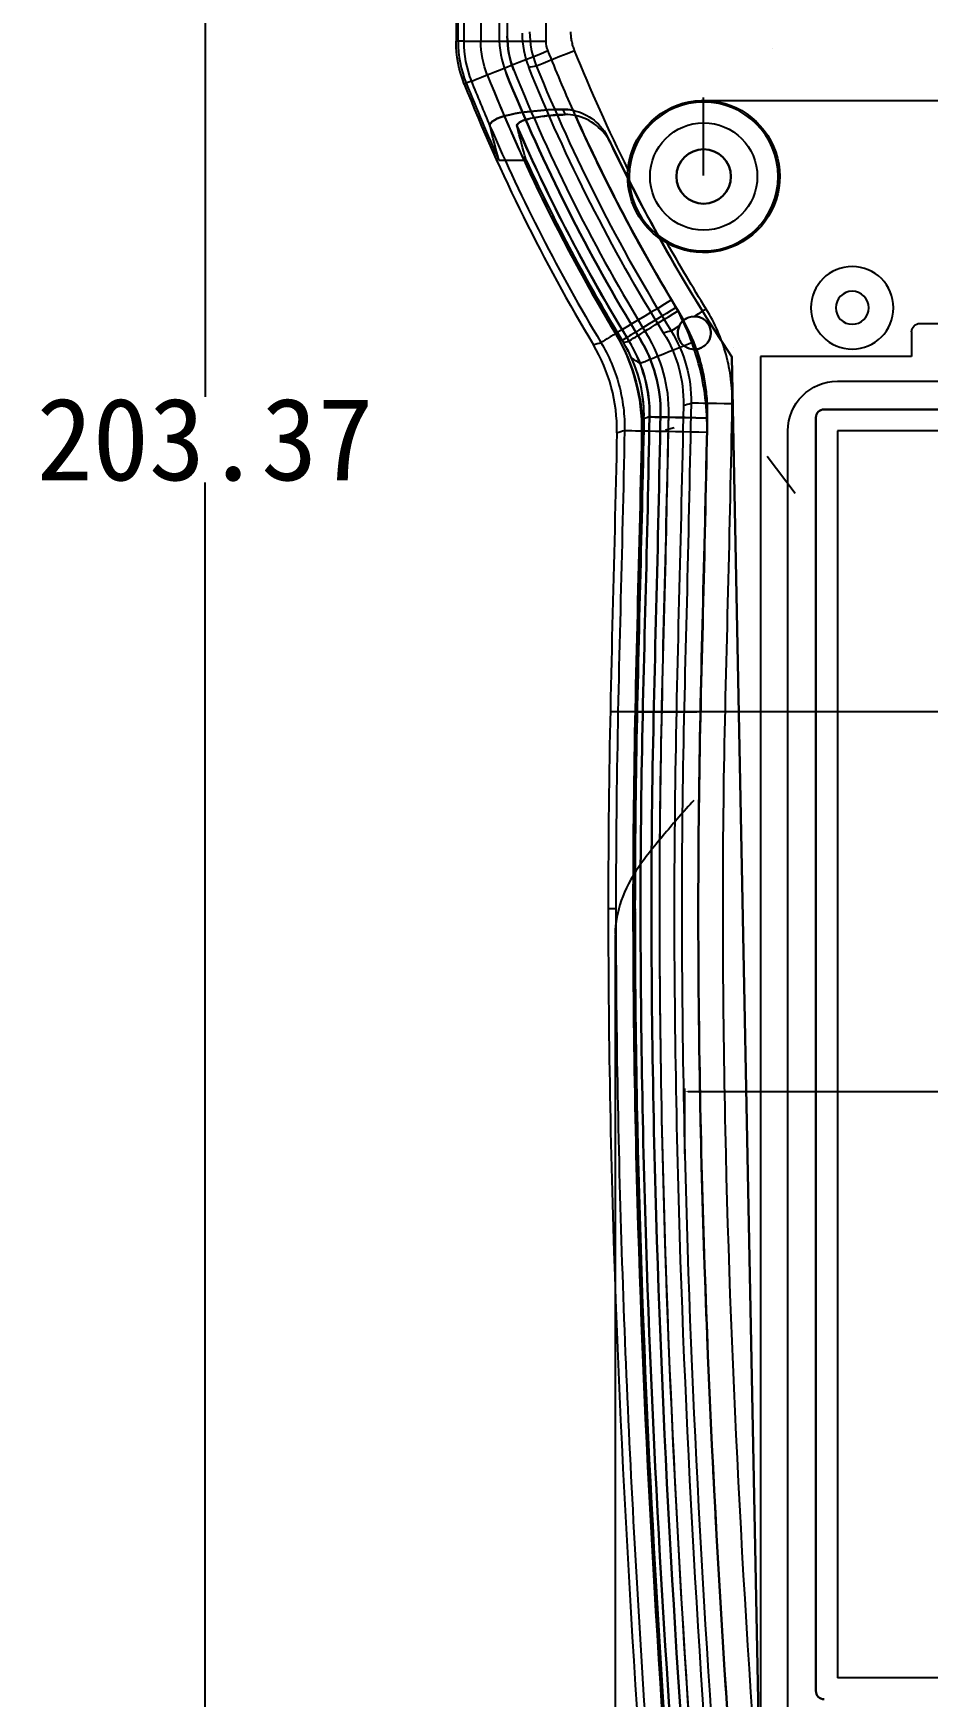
# Model space of a CAD drawing. Header units: inches. Extents: x -850 to 339, y -315 to 884.
# Drawn here: x 106 to 160.2, y 45 to 145.7 of the extents above; entities that cross this region are included whole.
import ezdxf
from ezdxf.lldxf.tags import DXFTag

# ---------------------------------------------------------------- set-up
doc = ezdxf.new("R2010")
doc.units = ezdxf.units.IN
doc.header["$MEASUREMENT"] = 0
for name, color, linetype, true_color in [('200', 7, 'Continuous', 0xffffff), ('ORTHO$15', 7, 'Continuous', 0xffffff), ('ORTHO$3', 7, 'Continuous', 0xffffff), ('SX$17', 7, 'Continuous', 0xffffff)]:
    doc.layers.add(name, color=color, linetype=linetype, true_color=true_color)
tags = doc.linetypes.add('HIDDEN', pattern=[0.5, 0.25, -0.25]).pattern_tags.tags
tags[6:7] = [DXFTag(74, 4), DXFTag(75, 0), DXFTag(340, '0'), DXFTag(46, 0.0), DXFTag(50, 0.0), DXFTag(44, 0.0), DXFTag(45, 0.0)]
tags[4:5] = [DXFTag(74, 4), DXFTag(75, 0), DXFTag(340, '0'), DXFTag(46, 0.0), DXFTag(50, 0.0), DXFTag(44, 0.0), DXFTag(45, 0.0)]
doc.dimstyles.get("Standard").update_dxf_attribs({"dimtxt": 5, "dimasz": 0.18, "dimexe": 0.18, "dimexo": 0.0625, "dimgap": 0.09, "dimtad": 0, "dimtih": 1, "dimtoh": 1, "dimzin": 0, "dimdsep": 46, "dimtxsty": 'Standard', "dimcen": 0.09, "dimclrt": 3, "dimadec": 0, "dimazin": 0, "dimtfac": 1, "dimtofl": 0, "dimtmove": 0, "dimatfit": 3, "dimfxl": 0, "dimtolj": 1, "dimtzin": 0, "dimarcsym": 0})

# ---------------------------------------------------------------- blocks, each defined once
blk = doc.blocks.new('*D24')
at = {"color": 0, "lineweight": -2}
for p, q in [((145.45, 77.89), (145.45, 81.86)), ((145.63, 81.68), (171.94, 81.68)), ((216.77, 81.68), (190.46, 81.68)), ((216.95, 78.46), (216.95, 81.86))]:
    blk.add_line(p, q, dxfattribs=at)
at = {"color": 0}
for points in [[(145.63, 81.71), (145.63, 81.65), (145.45, 81.68)], [(216.77, 81.71), (216.77, 81.65), (216.95, 81.68)]]:
    blk.add_solid(points, dxfattribs=at)
at = {"layer": 'Defpoints', "color": 0}
for p in [(145.45, 81.68), (145.45, 77.83, -13.09), (216.95, 78.4, -16.6)]:
    blk.add_point(p, dxfattribs=at)
at = {"color": 3, "insert": (181.2, 81.68), "char_height": 5, "attachment_point": 5}
blk.add_mtext('\\A1;71.49', dxfattribs=at)
blk = doc.blocks.new('*D25')
at = {"color": 0, "lineweight": -2}
for p, q in [((146.59, 137.14), (146.59, 141.86)), ((146.77, 141.68), (172.44, 141.68)), ((216.61, 141.68), (190.95, 141.68)), ((216.79, 137.14), (216.79, 141.86))]:
    blk.add_line(p, q, dxfattribs=at)
at = {"color": 0}
for points in [[(146.77, 141.71), (146.77, 141.65), (146.59, 141.68)], [(216.61, 141.71), (216.61, 141.65), (216.79, 141.68)]]:
    blk.add_solid(points, dxfattribs=at)
at = {"layer": 'Defpoints', "color": 0}
for p in [(216.79, 141.68), (146.59, 137.08, -0.5), (216.79, 137.08, -0.5)]:
    blk.add_point(p, dxfattribs=at)
at = {"color": 3, "insert": (181.69, 141.68), "char_height": 5, "attachment_point": 5}
blk.add_mtext('\\A1;70.20', dxfattribs=at)
blk = doc.blocks.new('*D29')
at = {"color": 0, "lineweight": -2}
for p, q in [((181.63, 222.82), (116.21, 222.82)), ((116.39, 222.64), (116.39, 123.73)), ((116.39, 19.63), (116.39, 118.55)), ((181.63, 19.45), (116.21, 19.45))]:
    blk.add_line(p, q, dxfattribs=at)
at = {"color": 0}
for points in [[(116.36, 222.64), (116.42, 222.64), (116.39, 222.82)], [(116.36, 19.63), (116.42, 19.63), (116.39, 19.45)]]:
    blk.add_solid(points, dxfattribs=at)
at = {"layer": 'Defpoints', "color": 0}
for p in [(181.69, 222.82, 8.3), (116.39, 19.45), (181.69, 19.45, -10.1)]:
    blk.add_point(p, dxfattribs=at)
at = {"color": 3, "insert": (116.39, 121.14), "char_height": 5, "attachment_point": 5}
blk.add_mtext('\\A1;203.37', dxfattribs=at)
blk = doc.blocks.new('*D30')
at = {"color": 0, "lineweight": -2}
for p, q in [((141.23, 91.13), (141.23, -2.38)), ((222.16, 91.13), (222.16, -2.38)), ((141.41, -2.2), (172.02, -2.2)), ((221.98, -2.2), (191.37, -2.2))]:
    blk.add_line(p, q, dxfattribs=at)
at = {"color": 0}
for points in [[(141.41, -2.17), (141.41, -2.23), (141.23, -2.2)], [(221.98, -2.17), (221.98, -2.23), (222.16, -2.2)]]:
    blk.add_solid(points, dxfattribs=at)
at = {"layer": 'Defpoints', "color": 0}
for p in [(141.23, 91.19, 11.93), (222.16, 91.19, 11.93), (222.16, -2.2)]:
    blk.add_point(p, dxfattribs=at)
at = {"color": 3, "insert": (181.69, -2.2), "char_height": 5, "attachment_point": 5}
blk.add_mtext('\\A1;80.93', dxfattribs=at)

msp = doc.modelspace()

# ---------------------------------------------------------------- linework, layer by layer
at = {"layer": '200', "color": 30}
for p, q in [((131.595, 205.839), (131.595, 145.265)), ((131.72, 145.265, -3.6), (131.72, 205.839, -3.6)), ((133.095, 205.839), (133.095, 145.265)), ((133.095, 205.839, -1.8), (133.095, 145.265, -1.8)), ((134.197, 205.839, -1.8), (134.197, 145.574, -1.8)), ((134.197, 205.839, -3.6), (134.197, 145.574, -3.6)), ((131.72, 145.265, -3.6), (131.595, 145.265)), ((133.095, 145.265), (133.095, 145.265, -1.8)), ((134.197, 145.574, -1.8), (134.197, 145.574, -3.6)), ((133.486, 143.228), (133.486, 143.228, -1.8)), ((134.631, 143.335, -3.6), (134.631, 143.335, -1.8)), ((132.209, 142.719, -3.6), (132.092, 142.673)), ((134.19, 138.066, -3.6), (135.841, 138.066, -3.6)), ((141.942, 127.326, -13.222), (141.655, 127.151, -3.6)), ((142.724, 127.273, -1.8), (142.724, 127.273, -3.6)), ((148.301, 126.164, -16.6), (148.301, 126.164, -18.1)), ((150.049, 37.012, -16.6), (148.301, 126.164, -16.6)), ((150.055, 36.693, -18.1), (148.301, 126.164, -18.1)), ((143.981, 122.655, -3.6), (143.981, 122.655, -1.8))]:
    msp.add_line(p, q, dxfattribs=at)
at = {"layer": '200', "color": 9}
for p, q in [((131.72, 145.265, -3.6), (131.72, 205.839, -3.6)), ((132.058, 205.839, -13.274), (132.058, 145.265, -13.274)), ((134.197, 205.839, -1.8), (134.197, 145.574, -1.8)), ((134.197, 205.839, -3.6), (134.197, 145.574, -3.6)), ((134.697, 205.839), (134.697, 145.574)), ((134.697, 205.839, -1.8), (134.697, 145.574, -1.8)), ((137.055, 145.265, -18.1), (137.055, 205.839, -18.1)), ((132.058, 145.265, -13.274), (131.72, 145.265, -3.6)), ((134.197, 145.574, -1.8), (134.197, 145.574, -3.6)), ((134.697, 145.574), (134.697, 145.574, -1.8)), ((134.631, 143.335, -3.6), (134.631, 143.335, -1.8)), ((135.094, 143.522, -1.8), (135.094, 143.522)), ((132.523, 142.844, -13.274), (132.209, 142.719, -3.6)), ((134.19, 138.066, -3.6), (135.841, 138.066, -3.6)), ((159.695, 128.176, -12.5), (203.695, 128.176, -12.5)), ((159.695, 128.176, -12.5), (159.695, 128.176, -15.5)), ((159.695, 128.176, -15.5), (203.695, 128.176, -15.5)), ((142.724, 127.273, -1.8), (142.724, 127.273, -3.6)), ((143.15, 127.535), (143.15, 127.535, -1.8)), ((159.195, 127.676, -12.5), (159.195, 127.676, -15.5)), ((159.195, 127.676, -15.5), (159.195, 126.176, -15.5)), ((159.195, 127.676, -12.5), (159.195, 126.176, -12.5)), ((148.301, 126.164, -16.6), (148.301, 126.164, -18.1)), ((148.301, 126.164, -18.1), (150.055, 36.693, -18.1)), ((148.301, 126.164, -16.6), (150.049, 37.012, -16.6)), ((159.195, 126.176, -15.5), (150.045, 126.176, -15.5)), ((150.045, 126.176, -12.5), (150.045, 126.176, -15.5)), ((150.045, 126.176, -15.5), (150.045, 38.676, -15.5)), ((150.045, 126.176, -12.5), (150.045, 41.776, -12.5)), ((159.195, 126.176, -12.5), (150.045, 126.176, -12.5)), ((159.195, 126.176, -12.5), (159.195, 126.176, -15.5)), ((154.695, 124.676, -18.1), (208.695, 124.676, -18.1)), ((154.695, 124.676, -14.1), (154.695, 124.676, -18.1)), ((154.695, 124.676, -14.1), (160.645, 124.676, -14.1)), ((176.645, 122.976, -11.5), (153.895, 122.976, -11.5)), ((153.895, 122.976, -12.5), (176.645, 122.976, -12.5)), ((153.895, 122.976, -11.5), (153.895, 122.976, -12.5)), ((143.981, 122.655, -3.6), (143.981, 122.655, -1.8)), ((144.481, 122.645, -1.8), (144.481, 122.645)), ((153.395, 122.476, -11.5), (153.395, 45.376, -11.5)), ((153.395, 45.376, -12.5), (153.395, 122.476, -12.5)), ((153.395, 122.476, -11.5), (153.395, 122.476, -12.5)), ((151.695, 42.626, -18.1), (151.695, 121.676, -18.1)), ((151.695, 121.676, -14.1), (151.695, 121.676, -18.1)), ((151.695, 43.226, -14.1), (151.695, 121.676, -14.1)), ((154.695, 121.676, -14.1), (154.695, 46.176, -14.1)), ((208.695, 121.676, -14.1), (154.695, 121.676, -14.1)), ((154.695, 121.676, -11.5), (154.695, 121.676, -14.1)), ((177.145, 121.676, -11.5), (154.695, 121.676, -11.5)), ((154.695, 121.676, -11.5), (154.695, 46.176, -11.5)), ((153.395, 45.376, -11.5), (153.395, 45.376, -12.5)), ((208.695, 46.176, -11.5), (154.695, 46.176, -11.5)), ((173.781, 46.176, -14.1), (154.695, 46.176, -14.1)), ((154.695, 46.176, -11.5), (154.695, 46.176, -14.1))]:
    msp.add_line(p, q, dxfattribs=at)
at = {"layer": '200', "color": 9, "extrusion": (0, 0, -1)}
for centre, radius in [((-146.595, 137.076, 4.4), 4.51), ((-146.595, 137.076, 6.1), 1.65), ((-155.595, 129.126, 15.5), 2.5), ((-155.595, 129.126, 10.7), 2.5), ((-155.595, 129.126, 10.7), 1), ((-155.595, 129.126, 15.5), 1)]:
    msp.add_circle(centre, radius, dxfattribs=at)
at = {"layer": '200', "color": 9}
for centre, radius in [((146.595, 137.076, -18.1), 3.25), ((146.595, 137.076, -6.1), 3.25), ((146.595, 137.076, -4.4), 3.25), ((146.595, 137.076, -0.5), 3.25), ((146.595, 137.076, -0.5), 1.65)]:
    msp.add_circle(centre, radius, dxfattribs=at)
at = {"layer": '200', "color": 30, "extrusion": (0, 0, -1)}
for centre, radius, start, end in [((-138.595, 145.265), 7, 338.2622, 0), ((-138.595, 145.265), 5.5, 338.2622, 0), ((-138.595, 145.265, 1.8), 5.5, 338.2622, 0), ((-233.68, 183.177, 3.6), 106.762, 328.42377, 338.08791), ((-233.68, 183.177, 18.1), 103.904, 328.96004, 336.10055), ((-233.68, 183.177, 16.6), 103.904, 328.66634, 335.90934), ((-233.68, 183.177, 16.6), 102.664, 326.26639, 334.54534), ((-131.895, 121.209, 13.222), 11.763, 148.66634, 157.28958), ((-135.483, 122.822, 3.6), 8.5, 148.42377, 181.12573)]:
    msp.add_arc(centre, radius, start, end, dxfattribs=at)
at = {"layer": '200', "color": 9}
for centre, radius, start, end in [((138.595, 145.265, -3.6), 6.874, 180, 201.7378), ((138.595, 145.265, -13.274), 6.536, 180, 201.7378), ((140.197, 145.574, -1.8), 6, 180, 201.91209), ((140.197, 145.574, -3.6), 6, 180, 201.91209), ((140.197, 145.574, -1.8), 5.5, 180, 201.91209), ((233.68, 183.177, -1.8), 106.762, 201.91209, 211.57623), ((233.68, 183.177), 106.262, 201.91209, 211.57623), ((233.68, 183.177, -1.8), 106.262, 201.91209, 211.57623), ((233.68, 183.177, -13.087), 104.905, 202.06263, 211.9062), ((233.68, 183.177, -3.6), 109.238, 201.7378, 204.39046), ((233.68, 183.177, -13.274), 108.901, 201.7378, 203.28786), ((233.68, 183.177, -16.6), 103.904, 204.09066, 211.46456), ((233.68, 183.177, -18.1), 102.664, 205.26334, 213.73361), ((233.68, 183.177, -3.6), 107.738, 204.7529, 211.41614), ((135.483, 122.822, -1.8), 8.5, 358.87427, 31.57623), ((135.483, 122.822, -1.8), 9, 358.87427, 31.57623), ((135.483, 122.822), 9, 358.87427, 31.57623), ((153.895, 122.476, -12.5), 0.5, 90, 180), ((153.895, 45.376, -12.5), 0.5, 180, 270)]:
    msp.add_arc(centre, radius, start, end, dxfattribs=at)
at = {"layer": '200', "color": 30}
for centre, radius, start, end in [((138.595, 145.265, -3.6), 6.874, 180, 201.7378), ((140.197, 145.574, -1.8), 6, 180, 201.91209), ((140.197, 145.574, -3.6), 6, 180, 201.91209), ((233.68, 183.177), 107.864, 201.7378, 210.99718), ((233.68, 183.177, -1.8), 107.864, 201.7378, 211.05399), ((233.68, 183.177, -1.8), 106.762, 201.91209, 211.57623), ((233.68, 183.177), 109.364, 201.7378, 210.97578), ((233.68, 183.177, -3.6), 109.238, 201.7378, 204.39046), ((233.68, 183.177, -13.274), 108.901, 203.28786, 211.03996), ((233.68, 183.177, -13.222), 107.402, 203.639, 211.33366), ((233.68, 183.177, -18.1), 102.664, 205.26334, 213.73361), ((233.68, 183.177, -3.6), 107.738, 204.7529, 211.33366), ((131.895, 121.209, -16.6), 15.261, 22.53723, 31.33366), ((131.895, 121.209, -3.6), 11.427, 25.21531, 31.33366), ((135.483, 122.822, -1.8), 8.5, 358.87427, 31.57623)]:
    msp.add_arc(centre, radius, start, end, dxfattribs=at)
at = {"layer": '200', "color": 9, "extrusion": (0, -1, 0)}
msp.add_arc((137.055, -13.1, -145.265), 5, 182, 270, dxfattribs=at)
at = {"layer": '200', "color": 9, "extrusion": (0, 0, -1)}
for centre, radius, start, end in [((-140.197, 145.574), 5.5, 338.08791, 0), ((-138.595, 145.265, 18.1), 1.539, 338.2622, 0), ((-233.68, 183.177, 18.1), 103.904, 336.10055, 338.2622), ((-233.68, 183.177, 15.5), 102.406, 333.52794, 337.93737), ((-233.68, 183.177, 3.6), 106.762, 328.42377, 338.08791), ((-233.68, 183.177), 105.362, 328.16232, 337.98854), ((-146.595, 137.076, 15.5), 4.606, 5.63102, 298.57756), ((-233.68, 183.177, 13.222), 107.402, 328.53544, 336.361), ((-233.68, 183.177, 16.6), 102.664, 326.26639, 334.54534), ((-233.68, 183.177, 15.5), 102.406, 328.0938, 330.68063), ((-146.027, 127.609, 16.6), 1, 49.75148, 262.7712), ((-159.695, 127.676, 12.5), 0.5, 0, 90), ((-159.695, 127.676, 15.5), 0.5, 0, 90), ((-135.483, 122.822, 3.6), 8.5, 148.42377, 181.12573), ((-154.695, 121.676, 18.1), 3, 0, 90), ((-154.695, 121.676, 14.1), 3, 0, 90), ((-153.895, 122.476, 11.5), 0.5, 0, 90), ((-153.895, 45.376, 11.5), 0.5, 270, 0)]:
    msp.add_arc(centre, radius, start, end, dxfattribs=at)
at = {"layer": '200', "color": 9, "extrusion": (0.37036, -0.928888, 1.0772e-13)}
msp.add_arc((181, -13.1, -83.605), 5, 182, 270, dxfattribs=at)
at = {"layer": '200', "color": 9, "extrusion": (0.37562, -0.926774, 8.20415e-15)}
msp.add_arc((182.967, -13, -81.989), 2.5, 182, 270, dxfattribs=at)
at = {"layer": '200', "color": 30, "extrusion": (-0.515636, 0.856808, 0)}
msp.add_arc((-190.767, -13.1, 36.454), 5, 270, 358, dxfattribs=at)
at = {"layer": '200', "color": 30, "extrusion": (-0.520021, 0.854153, 0)}
msp.add_arc((-190.95, -13.1, 34.943), 3.5, 270, 358, dxfattribs=at)
at = {"layer": '200', "color": 9, "extrusion": (0.521971, -0.852963, -5.45173e-15)}
msp.add_arc((191.029, -13.1, -34.269), 3.5, 182, 270, dxfattribs=at)
at = {"layer": '200', "color": 9, "extrusion": (0.52853, -0.848914, 0)}
for start, end in [(250.42451, 270), (181.99999, 220.29155)]:
    msp.add_arc((192.782, -13, -31.995), 2.5, start, end, dxfattribs=at)
at = {"layer": '200', "color": 9, "extrusion": (0.01935, 0.999813, 0)}
msp.add_arc((-145.915, -13, 126.15), 2.5, 270, 358, dxfattribs=at)
at = {"layer": '200', "color": 9, "extrusion": (-0.01935, -0.999813, 3.92598e-15)}
msp.add_arc((144.418, -13.1, -125.268), 3.5, 182, 270, dxfattribs=at)
at = {"layer": '200', "color": 30, "extrusion": (0.01935, 0.999813, 0)}
msp.add_arc((-144.418, -13.1, 125.268), 3.5, 270, 358, dxfattribs=at)
at = {"layer": '200', "color": 30, "extrusion": (0.019355, 0.999813, 0)}
msp.add_arc((-144.417, -13.1, 124.399), 5, 270, 358, dxfattribs=at)
at = {"layer": '200', "color": 9}
for centre, major_axis, ratio, start_param, end_param in [((141.101, 145.749), (-5.402, -1.051), 0.9993678, 6.0910764, 6.4749993), ((138.273, 137.763, -16.6), (-1.317, 2.786), 0.973488, 4.7148255, 5.646598), ((134.476, 122.588, -3.6), (-8.209, -2.225), 0.999339, 2.8577981, 3.4251146)]:
    msp.add_ellipse(centre, major_axis=major_axis, ratio=ratio, start_param=start_param, end_param=end_param, dxfattribs=at)
at = {"layer": '200', "color": 9, "extrusion": (0, 0, -1)}
for centre, major_axis, ratio, start_param, end_param in [((138.122, 138.082, -18.1), (-1.317, 2.786), 0.973488, 0.6398148, 1.5714869), ((137.368, 123.377), (-7.718, -2.124), 0.9993375, 2.8546511, 3.4293261)]:
    msp.add_ellipse(centre, major_axis=major_axis, ratio=ratio, start_param=start_param, end_param=end_param, dxfattribs=at)
at = {"layer": '200', "color": 30, "extrusion": (0, 0, -1)}
for centre, major_axis, ratio, start_param, end_param in [((138.122, 138.082, -18.1), (-1.319, 2.785), 0.9734093, 0.6407506, 1.5723513), ((131.533, 121.808), (-5.838, 9.703), 0.9978543, 1.5714586, 2.1328494), ((131.594, 121.706, -1.8), (-5.838, 9.703), 0.9978543, 1.5704741, 2.1329059)]:
    msp.add_ellipse(centre, major_axis=major_axis, ratio=ratio, start_param=start_param, end_param=end_param, dxfattribs=at)
at = {"layer": '200', "color": 9, "extrusion": (0, -0.978148, -0.207912)}
for centre, major_axis, start_param, end_param in [((233.68, 165.984, -134.94), (0, -104.652, 492.349), 1.300765, 1.3210977), ((233.68, 166.237, -136.132), (0, -103.109, 485.092), 1.2940676, 1.3146293)]:
    msp.add_ellipse(centre, major_axis=major_axis, ratio=0.2050866, start_param=start_param, end_param=end_param, dxfattribs=at)
at = {"layer": '200', "color": 30, "extrusion": (0, -0.978148, -0.207912)}
for centre, major_axis, start_param, end_param in [((233.68, 165.984, -134.94), (0, -104.652, 492.349), 1.300765, 1.3210977), ((233.68, 166.237, -136.132), (0, -103.109, 485.092), 1.2940676, 1.3146293)]:
    msp.add_ellipse(centre, major_axis=major_axis, ratio=0.2050866, start_param=start_param, end_param=end_param, dxfattribs=at)
at = {"layer": '200', "color": 30}
for centre, major_axis, ratio, start_param, end_param in [((138.273, 137.763, -16.6), (-1.319, 2.785), 0.9734093, 4.7141376, 5.6458492), ((131.332, 121.743), (-9.668, -2.581), 0.9993404, 2.861504, 3.4212217), ((134.476, 122.588, -3.6), (-8.209, -2.226), 0.999339, 2.8576529, 3.2996229)]:
    msp.add_ellipse(centre, major_axis=major_axis, ratio=ratio, start_param=start_param, end_param=end_param, dxfattribs=at)
at = {"layer": '200', "color": 9}
for points in [[(136.054, 145.837, -13.087), (136.054, 145.127, -13.089), (136.188, 144.435, -13.089), (136.457, 143.772, -13.087)], [(138.772, 144.711, -15.5), (138.736, 144.8, -15.5), (138.673, 144.982, -15.5), (138.604, 145.263, -15.5), (138.56, 145.548, -15.5), (138.552, 145.741, -15.5), (138.553, 145.837, -15.5)], [(135.998, 143.688, 0), (136.151, 143.716, -4.362), (136.304, 143.744, -8.725), (136.457, 143.772, -13.087)], [(138.062, 141.142, -18.07), (138.27, 141.146, -18.091), (138.481, 141.126, -18.1), (138.685, 141.082, -18.1)], [(138.214, 140.821, -16.559), (138.163, 140.928, -17.063), (138.113, 141.035, -17.566), (138.062, 141.142, -18.07)], [(138.826, 140.765, -16.6), (138.625, 140.808, -16.6), (138.417, 140.827, -16.588), (138.214, 140.821, -16.559)], [(140.834, 139.362, -18.1), (140.883, 139.258, -17.6), (140.932, 139.155, -17.1), (140.981, 139.052, -16.6)], [(145.054, 128.942, -16.6), (145.168, 128.755, -16.6), (145.277, 128.565, -16.6), (145.381, 128.372, -16.6)], [(148.329, 123.303, -15.5), (148.339, 123.806, -15.5), (148.285, 124.816, -15.5), (147.989, 126.302, -15.5), (147.482, 127.73, -15.5), (147.012, 128.624, -15.5), (146.745, 129.052, -15.5)], [(141.736, 127.019, -3.6), (141.847, 127.051, -6.807), (141.959, 127.084, -10.015), (142.07, 127.116, -13.222)], [(143.317, 122.518, -13.222), (143.349, 124.131, -13.229), (142.913, 125.74, -13.229), (142.07, 127.116, -13.222)], [(144.624, 127.731, -13.087), (144.473, 127.687, -8.725), (144.321, 127.642, -4.362), (144.17, 127.597, 0)], [(144.624, 127.731, -13.087), (145.438, 126.425, -13.092), (145.861, 124.89, -13.092), (145.831, 123.351, -13.087)], [(146.153, 126.617, -16.6), (146.269, 126.283, -16.6), (146.473, 125.606, -16.6), (146.685, 124.566, -16.6), (146.804, 123.511, -16.6), (146.821, 122.804, -16.6), (146.815, 122.45, -16.6)], [(145.371, 123.225, 0), (145.524, 123.267, -4.362), (145.678, 123.309, -8.725), (145.831, 123.351, -13.087)], [(143.317, 122.518, -13.222), (143.205, 122.487, -10.015), (143.092, 122.457, -6.807), (142.98, 122.426, -3.6)]]:
    msp.add_open_spline(points, degree=3, dxfattribs=at)
for points, knots in [([(133.651, 140.123, -13.274), (133.587, 140.377, -14.473), (134.025, 140.633, -15.674), (135.668, 141.003, -17.416), (136.843, 141.116, -17.947), (138.062, 141.142, -18.07)], [0, 0, 0, 0, 0.5, 0.5, 1, 1, 1, 1]), ([(135.29, 140.112, -13.222), (135.271, 140.186, -13.572), (135.311, 140.262, -13.93), (135.409, 140.334, -14.267), (135.508, 140.406, -14.605), (135.669, 140.475, -14.93), (135.879, 140.535, -15.215), (136.084, 140.595, -15.495), (136.341, 140.647, -15.743), (136.628, 140.69, -15.944), (136.923, 140.734, -16.15), (137.256, 140.768, -16.311), (137.602, 140.791, -16.42), (137.801, 140.805, -16.483), (138.007, 140.815, -16.529), (138.214, 140.821, -16.559)], [0, 0, 0, 0, 0.218626, 0.218626, 0.218626, 0.4376537, 0.4376537, 0.4376537, 0.6522636, 0.6522636, 0.6522636, 0.8734405, 0.8734405, 0.8734405, 1, 1, 1, 1]), ([(144.391, 133.031, -15.5), (143.595, 133.465, -15.5), (142.948, 134.121, -15.39), (142.102, 135.719, -15.39), (141.921, 136.626, -15.5), (142.01, 137.528, -15.5)], [0, 0, 0, 0, 0.5, 0.5, 1, 1, 1, 1]), ([(145.127, 128.044, -14.617), (145.057, 127.899, -14.456), (145.022, 127.745, -14.283), (145.028, 127.577, -14.129), (145.03, 127.497, -14.055), (145.042, 127.41, -13.983), (145.071, 127.315, -13.938), (145.083, 127.278, -13.92), (145.097, 127.238, -13.907), (145.115, 127.199, -13.901), (145.132, 127.16, -13.896), (145.153, 127.121, -13.9), (145.175, 127.085, -13.91), (145.201, 127.044, -13.922), (145.228, 127.007, -13.944), (145.255, 126.974, -13.969), (145.307, 126.91, -14.018), (145.361, 126.86, -14.081), (145.416, 126.817, -14.146), (145.539, 126.723, -14.291), (145.674, 126.662, -14.452), (145.82, 126.631, -14.602), (145.944, 126.605, -14.728), (146.079, 126.601, -14.852), (146.218, 126.628, -14.962), (146.322, 126.648, -15.045), (146.43, 126.687, -15.122), (146.532, 126.746, -15.186), (146.635, 126.806, -15.251), (146.734, 126.89, -15.306), (146.814, 126.992, -15.347), (146.882, 127.079, -15.382), (146.938, 127.182, -15.408), (146.975, 127.291, -15.426), (147.009, 127.392, -15.444), (147.027, 127.501, -15.455), (147.027, 127.61, -15.463), (147.027, 127.718, -15.471), (147.009, 127.829, -15.475), (146.973, 127.932, -15.477), (146.938, 128.037, -15.479), (146.884, 128.137, -15.478), (146.816, 128.224, -15.475), (146.747, 128.312, -15.473), (146.663, 128.389, -15.467), (146.57, 128.449, -15.458), (146.478, 128.509, -15.448), (146.374, 128.553, -15.434), (146.269, 128.58, -15.413), (146.191, 128.599, -15.398), (146.112, 128.609, -15.379), (146.034, 128.609, -15.356)], [0, 0, 0, 0, 0.1162933, 0.1162933, 0.1162933, 0.1718849, 0.1718849, 0.1718849, 0.1933712, 0.1933712, 0.1933712, 0.2151159, 0.2151159, 0.2151159, 0.2400959, 0.2400959, 0.2400959, 0.2881445, 0.2881445, 0.2881445, 0.3957429, 0.3957429, 0.3957429, 0.4863468, 0.4863468, 0.4863468, 0.5544215, 0.5544215, 0.5544215, 0.6232638, 0.6232638, 0.6232638, 0.6819622, 0.6819622, 0.6819622, 0.7366676, 0.7366676, 0.7366676, 0.7917105, 0.7917105, 0.7917105, 0.8475326, 0.8475326, 0.8475326, 0.9035899, 0.9035899, 0.9035899, 0.9593539, 0.9593539, 0.9593539, 1, 1, 1, 1]), ([(146.153, 126.617, -16.6), (146.043, 126.603, -16.6), (145.93, 126.608, -16.595), (145.822, 126.63, -16.587), (145.715, 126.653, -16.578), (145.61, 126.694, -16.567), (145.515, 126.75, -16.556), (145.419, 126.807, -16.545), (145.331, 126.882, -16.534), (145.259, 126.968, -16.527), (145.188, 127.054, -16.52), (145.13, 127.154, -16.517), (145.09, 127.259, -16.518), (145.052, 127.361, -16.52), (145.031, 127.472, -16.526), (145.028, 127.581, -16.535), (145.024, 127.69, -16.543), (145.04, 127.801, -16.555), (145.072, 127.906, -16.566), (145.105, 128.013, -16.577), (145.158, 128.116, -16.587), (145.225, 128.206, -16.593), (145.27, 128.267, -16.598), (145.323, 128.323, -16.6), (145.381, 128.372, -16.6)], [0, 0, 0, 0, 0.1294813, 0.1294813, 0.1294813, 0.2587802, 0.2587802, 0.2587802, 0.3907002, 0.3907002, 0.3907002, 0.5222578, 0.5222578, 0.5222578, 0.6504225, 0.6504225, 0.6504225, 0.7792452, 0.7792452, 0.7792452, 0.9113832, 0.9113832, 0.9113832, 1, 1, 1, 1]), ([(145.127, 128.044, -14.617), (145.178, 128.152, -14.736), (145.253, 128.256, -14.851), (145.35, 128.345, -14.955), (145.429, 128.417, -15.039), (145.524, 128.482, -15.116), (145.633, 128.528, -15.181), (145.726, 128.568, -15.237), (145.83, 128.596, -15.286), (145.939, 128.605, -15.324), (145.97, 128.608, -15.335), (146.002, 128.609, -15.346), (146.034, 128.609, -15.356)], [0, 0, 0, 0, 0.3728371, 0.3728371, 0.3728371, 0.6717352, 0.6717352, 0.6717352, 0.9267825, 0.9267825, 0.9267825, 1, 1, 1, 1]), ([(145.371, 123.225), (145.217, 115.334), (144.959, 107.446), (144.753, 91.664), (144.834, 83.772), (145.472, 60.108), (146.455, 44.352), (147.71, 28.619)], [0, 0, 0, 0, 0.25, 0.25, 0.5, 0.5, 1, 1, 1, 1]), ([(145.831, 123.351, -13.087), (145.758, 119.569, -13.087), (145.679, 115.793, -13.087), (145.493, 108.237, -13.087), (145.387, 104.446, -13.087), (145.212, 93.037, -13.087), (145.271, 85.438, -13.087), (145.82, 62.645, -13.087), (146.706, 47.491, -13.087), (147.873, 32.366, -13.087)], [0, 0, 0, 0, 0.125, 0.125, 0.25, 0.25, 0.5, 0.5, 1, 1, 1, 1]), ([(150.364, 32.558, -15.5), (149.199, 47.652, -15.5), (148.316, 62.762, -15.5), (147.769, 85.47, -15.5), (147.71, 93.038, -15.5), (147.885, 104.387, -15.5), (147.99, 108.17, -15.5), (148.177, 115.736, -15.5), (148.256, 119.52, -15.5), (148.329, 123.303, -15.5)], [0, 0, 0, 0, 0.5, 0.5, 0.75, 0.75, 0.875, 0.875, 1, 1, 1, 1]), ([(142.98, 122.426, -3.6), (142.84, 115.273, -3.6), (142.615, 108.122, -3.6), (142.386, 93.814, -3.6), (142.428, 86.661, -3.6), (142.89, 65.203, -3.6), (143.664, 50.919, -3.6), (144.71, 36.649, -3.6)], [0, 0, 0, 0, 0.25, 0.25, 0.5, 0.5, 1, 1, 1, 1]), ([(145.199, 34.604, -13.222), (144.118, 48.99, -13.222), (143.302, 63.417, -13.222), (142.777, 85.327, -13.222), (142.717, 92.783, -13.222), (142.88, 103.991, -13.222), (142.981, 107.715, -13.222), (143.166, 115.115, -13.222), (143.246, 118.814, -13.222), (143.317, 122.518, -13.222)], [0, 0, 0, 0, 0.4923214, 0.4923214, 0.7461607, 0.7461607, 0.8730804, 0.8730804, 1, 1, 1, 1]), ([(143.981, 122.655, -3.6), (143.904, 118.735, -3.6), (143.821, 114.817, -3.6), (143.623, 106.979, -3.6), (143.52, 103.056, -3.6), (143.376, 91.284, -3.6), (143.461, 83.437, -3.6), (144.105, 59.906, -3.6), (145.076, 44.241, -3.6), (146.328, 28.603, -3.6)], [0, 0, 0, 0, 0.125, 0.125, 0.25, 0.25, 0.5, 0.5, 1, 1, 1, 1]), ([(146.328, 28.603, -1.8), (145.076, 44.241, -1.8), (144.105, 59.906, -1.8), (143.461, 83.437, -1.8), (143.376, 91.284, -1.8), (143.52, 103.056, -1.8), (143.623, 106.979, -1.8), (143.821, 114.817, -1.8), (143.904, 118.735, -1.8), (143.981, 122.655, -1.8)], [0, 0, 0, 0, 0.5, 0.5, 0.75, 0.75, 0.875, 0.875, 1, 1, 1, 1]), ([(146.826, 28.643), (145.539, 44.723), (144.549, 60.829), (143.936, 85.02), (143.869, 93.085), (144.067, 105.183), (144.183, 109.215), (144.355, 116.38), (144.42, 119.512), (144.481, 122.645)], [0, 0, 0, 0, 0.5143449, 0.5143449, 0.7715173, 0.7715173, 0.9001035, 0.9001035, 1, 1, 1, 1]), ([(146.826, 28.643, -1.8), (145.574, 44.278, -1.8), (144.604, 59.936, -1.8), (143.961, 83.455, -1.8), (143.876, 91.295, -1.8), (144.068, 106.971, -1.8), (144.327, 114.808, -1.8), (144.481, 122.645, -1.8)], [0, 0, 0, 0, 0.5, 0.5, 0.75, 0.75, 1, 1, 1, 1]), ([(146.815, 122.45, -16.6), (146.743, 118.742, -16.6), (146.663, 115.035, -16.6), (146.477, 107.62, -16.6), (146.377, 103.913, -16.6), (146.216, 92.788, -16.6), (146.275, 85.371, -16.6), (146.8, 63.423, -16.6), (147.627, 48.901, -16.6), (148.721, 34.405, -16.6)], [0, 0, 0, 0, 0.1262539, 0.1262539, 0.2525077, 0.2525077, 0.5050154, 0.5050154, 1, 1, 1, 1])]:
    msp.add_open_spline(points, degree=3, knots=knots, dxfattribs=at)
at = {"layer": '200', "color": 30}
for points, knots in [([(138.062, 141.142, -18.07), (136.842, 141.116, -17.946), (135.682, 141.006, -17.428), (134.02, 140.632, -15.671), (133.587, 140.378, -14.475), (133.651, 140.123, -13.274)], [0, 0, 0, 0, 0.5, 0.5, 1, 1, 1, 1]), ([(138.214, 140.821, -16.559), (137.814, 140.809, -16.501), (137.418, 140.783, -16.381), (137.059, 140.745, -16.201), (136.698, 140.706, -16.02), (136.365, 140.654, -15.772), (136.094, 140.591, -15.477), (135.844, 140.533, -15.204), (135.64, 140.464, -14.882), (135.504, 140.392, -14.54), (135.375, 140.323, -14.218), (135.302, 140.249, -13.87), (135.288, 140.176, -13.525), (135.284, 140.155, -13.424), (135.285, 140.133, -13.323), (135.29, 140.112, -13.222)], [0, 0, 0, 0, 0.246238, 0.246238, 0.246238, 0.4938439, 0.4938439, 0.4938439, 0.7226816, 0.7226816, 0.7226816, 0.937951, 0.937951, 0.937951, 1, 1, 1, 1]), ([(145.99, 127.058, -16.6), (145.159, 126.722, -16.603), (143.918, 126.223, -16.061), (142.956, 125.835, -14.561), (142.761, 125.756, -13.674), (142.746, 125.75, -13.227)], [0, 0, 0, 0, 0.5, 0.75, 1, 1, 1, 1]), ([(146.815, 122.45, -16.6), (146.822, 122.843, -16.6), (146.8, 123.629, -16.6), (146.602, 125.189, -16.6), (146.279, 126.328, -16.6), (145.99, 127.058, -16.6)], [0, 0, 0, 0, 0.25, 0.5, 1, 1, 1, 1]), ([(142.98, 122.426, -3.6), (142.84, 115.273, -3.6), (142.615, 108.122, -3.6), (142.386, 93.814, -3.6), (142.428, 86.661, -3.6), (142.89, 65.203, -3.6), (143.664, 50.919, -3.6), (144.71, 36.649, -3.6)], [0, 0, 0, 0, 0.25, 0.25, 0.5, 0.5, 1, 1, 1, 1]), ([(143.317, 122.518, -13.222), (143.246, 118.814, -13.222), (143.166, 115.115, -13.222), (142.981, 107.715, -13.222), (142.88, 103.991, -13.222), (142.717, 92.783, -13.222), (142.777, 85.327, -13.222), (143.302, 63.417, -13.222), (144.118, 48.99, -13.222), (145.199, 34.604, -13.222)], [0, 0, 0, 0, 0.1269196, 0.1269196, 0.2538393, 0.2538393, 0.5076786, 0.5076786, 1, 1, 1, 1]), ([(146.328, 28.603, -1.8), (145.076, 44.241, -1.8), (144.105, 59.906, -1.8), (143.461, 83.437, -1.8), (143.376, 91.284, -1.8), (143.52, 103.056, -1.8), (143.623, 106.979, -1.8), (143.821, 114.817, -1.8), (143.904, 118.735, -1.8), (143.981, 122.655, -1.8)], [0, 0, 0, 0, 0.5, 0.5, 0.75, 0.75, 0.875, 0.875, 1, 1, 1, 1]), ([(143.981, 122.655, -3.6), (143.904, 118.735, -3.6), (143.821, 114.817, -3.6), (143.623, 106.979, -3.6), (143.52, 103.056, -3.6), (143.376, 91.284, -3.6), (143.461, 83.437, -3.6), (144.105, 59.906, -3.6), (145.076, 44.241, -3.6), (146.328, 28.603, -3.6)], [0, 0, 0, 0, 0.125, 0.125, 0.25, 0.25, 0.5, 0.5, 1, 1, 1, 1]), ([(148.721, 34.405, -16.6), (147.627, 48.901, -16.6), (146.8, 63.423, -16.6), (146.275, 85.371, -16.6), (146.216, 92.788, -16.6), (146.377, 103.913, -16.6), (146.477, 107.62, -16.6), (146.663, 115.035, -16.6), (146.743, 118.742, -16.6), (146.815, 122.45, -16.6)], [0, 0, 0, 0, 0.4949846, 0.4949846, 0.7474923, 0.7474923, 0.8737461, 0.8737461, 1, 1, 1, 1]), ([(141.336, 121.552), (141.184, 113.774), (140.915, 105.999), (140.762, 90.44), (140.85, 82.661), (141.51, 59.334), (142.482, 43.804), (143.72, 28.295)], [0, 0, 0, 0, 0.25, 0.25, 0.5, 0.5, 1, 1, 1, 1]), ([(141.801, 121.677, -13.275), (141.73, 118.046, -13.275), (141.543, 110.786, -13.276), (141.286, 99.895, -13.275), (141.253, 89, -13.273), (141.477, 74.475, -13.275), (142.201, 56.331, -13.275), (143.153, 41.835, -13.274), (143.696, 34.593, -13.274)], [0, 0, 0, 0, 0.125, 0.25, 0.375, 0.5, 0.75, 1, 1, 1, 1]), ([(142.837, 121.566), (142.685, 113.797), (142.417, 106.031), (142.262, 90.489), (142.351, 82.72), (143.009, 59.417), (143.981, 43.911), (145.216, 28.421)], [0, 0, 0, 0, 0.25, 0.25, 0.5, 0.5, 1, 1, 1, 1]), ([(142.898, 121.464, -1.8), (142.745, 113.704, -1.8), (142.478, 105.946, -1.8), (142.325, 90.421, -1.8), (142.415, 82.661, -1.8), (143.074, 59.383, -1.8), (144.045, 43.894, -1.8), (145.279, 28.421, -1.8)], [0, 0, 0, 0, 0.25, 0.25, 0.5, 0.5, 1, 1, 1, 1]), ([(148.745, 34.098, -18.1), (148.193, 41.373, -18.1), (147.225, 55.935, -18.1), (146.485, 74.162, -18.1), (146.249, 88.753, -18.1), (146.278, 99.698, -18.1), (146.535, 110.639, -18.1), (146.727, 117.933, -18.1), (146.798, 121.58, -18.1)], [0, 0, 0, 0, 0.25, 0.5, 0.625, 0.75, 0.875, 1, 1, 1, 1])]:
    msp.add_open_spline(points, degree=3, knots=knots, dxfattribs=at)
for points in [[(138.685, 141.082, -18.1), (138.481, 141.126, -18.1), (138.27, 141.147, -18.091), (138.062, 141.142, -18.07)], [(138.214, 140.821, -16.559), (138.163, 140.928, -17.062), (138.113, 141.035, -17.566), (138.062, 141.142, -18.07)], [(138.826, 140.765, -16.6), (138.625, 140.807, -16.6), (138.417, 140.827, -16.588), (138.214, 140.821, -16.559)], [(140.835, 139.362, -18.1), (140.883, 139.258, -17.6), (140.932, 139.155, -17.1), (140.981, 139.052, -16.6)], [(146.798, 121.58, -18.1), (146.811, 122.281, -18.1), (146.739, 123.685, -18.1), (146.339, 125.754, -18.1), (145.653, 127.747, -18.1), (145.015, 129, -18.1), (144.654, 129.6, -18.1)], [(139.912, 126.89, 0), (140.066, 126.934, -4.425), (140.219, 126.979, -8.85), (140.373, 127.024, -13.274)], [(140.373, 127.024, -13.274), (140.614, 126.623, -13.277), (141.039, 125.789, -13.28), (141.497, 124.46, -13.282), (141.763, 123.08, -13.28), (141.811, 122.144, -13.277), (141.802, 121.677, -13.274)], [(141.219, 127.627, 0), (141.238, 127.597, -0.6), (141.256, 127.566, -1.2), (141.274, 127.535, -1.8)], [(142.746, 125.75, -13.222), (142.574, 125.853, -9.816), (142.403, 125.962, -6.608), (142.233, 126.078, -3.6)], [(142.746, 125.75, -13.222), (142.746, 125.75, -13.224), (142.746, 125.75, -13.225), (142.746, 125.75, -13.227)], [(142.746, 125.75, -13.227), (143.146, 124.717, -13.228), (143.339, 123.633, -13.227), (143.317, 122.518, -13.222)], [(143.317, 122.518, -13.222), (143.205, 122.487, -10.015), (143.092, 122.457, -6.807), (142.98, 122.426, -3.6)], [(141.802, 121.677, -13.274), (141.646, 121.635, -8.85), (141.491, 121.594, -4.425), (141.336, 121.552, 0)], [(142.837, 121.566, 0), (142.857, 121.532, -0.6), (142.878, 121.498, -1.2), (142.898, 121.464, -1.8)]]:
    msp.add_open_spline(points, degree=3, dxfattribs=at)
at = {"layer": 'ORTHO$15', "color": 30}
for p, q in [((141.229, 92.741, 11.941), (140.829, 92.729, 0.501)), ((141.329, 92.678, 0.564), (141.307, 92.677, -0.064))]:
    msp.add_line(p, q, dxfattribs=at)
at = {"layer": 'ORTHO$15', "color": 9}
msp.add_line((142.512, 92.665, 0.003), (142.452, 92.665, -1.697), dxfattribs=at)
at = {"layer": 'ORTHO$15', "color": 30}
msp.add_open_spline([(145.999, 99.302, 16.751), (145.379, 98.624, 16.719), (144.207, 97.258, 16.446), (142.564, 95.269, 15.353), (141.496, 93.266, 13.702), (141.246, 91.881, 12.542), (141.228, 91.189, 11.931)], degree=3, knots=[0, 0, 0, 0, 0.2454883, 0.4994056, 0.7536141, 1, 1, 1, 1], dxfattribs=at)
at = {"layer": 'ORTHO$3', "color": 30}
for p, q in [((141.229, 92.741, 11.941), (140.829, 92.729, 0.501)), ((141.329, 92.678, 0.564), (141.307, 92.677, -0.064))]:
    msp.add_line(p, q, dxfattribs=at)
at = {"layer": 'ORTHO$3', "color": 9}
msp.add_line((142.512, 92.665, 0.003), (142.452, 92.665, -1.697), dxfattribs=at)
at = {"layer": 'ORTHO$3', "color": 30}
msp.add_open_spline([(145.999, 99.302, 16.751), (145.379, 98.624, 16.719), (144.207, 97.258, 16.446), (142.564, 95.269, 15.353), (141.496, 93.266, 13.702), (141.246, 91.881, 12.542), (141.228, 91.189, 11.931)], degree=3, knots=[0, 0, 0, 0, 0.2454883, 0.4994056, 0.7536141, 1, 1, 1, 1], dxfattribs=at)
at = {"layer": 'SX$17', "color": 9, "linetype": 'HIDDEN'}
for p, q in [((150.773, 144.83, 2.7), (150.773, 144.83, 11.1)), ((149.845, 137.076, 1.3), (149.845, 137.076, 14.941)), ((148.4, 126.744, 14.875), (148.4, 126.744, 8.6)), ((155.4, 126.744, 8.6), (155.4, 126.744, 13.111)), ((144.279, 121.733, -1.7), (144.811, 121.874, 13.453))]:
    msp.add_line(p, q, dxfattribs=at)
at = {"layer": 'SX$17', "color": 9}
for p, q in [((150.446, 120.135, 14.964), (152.132, 117.898, 13)), ((142.647, 104.661), (142.446, 104.661)), ((142.647, 104.661), (142.446, 104.661)), ((143.889, 104.661, -1.7), (142.587, 104.661, -1.7)), ((143.889, 104.661, -1.7), (142.587, 104.661, -1.7)), ((148.723, 104.661, 16.891), (148.723, 104.661, 15.389)), ((148.723, 104.661, 16.891), (148.723, 104.661, 15.389)), ((152.391, 104.661, 13), (150.726, 104.661, 14.984)), ((152.391, 104.661, 13), (150.726, 104.661, 14.984)), ((153.323, 104.661, 15), (151.622, 104.661, 17.027)), ((153.323, 104.661, 15), (151.622, 104.661, 17.027)), ((210.999, 104.661, 13), (152.391, 104.661, 13)), ((210.999, 104.661, 13), (152.391, 104.661, 13)), ((210.066, 104.661, 15), (153.323, 104.661, 15)), ((210.066, 104.661, 15), (153.323, 104.661, 15))]:
    msp.add_line(p, q, dxfattribs=at)
at = {"layer": 'SX$17', "color": 30}
for p, q in [((141.463, 104.661, 0.5), (140.963, 104.661, 0.5)), ((141.463, 104.661, 0.5), (140.963, 104.661, 0.5)), ((142.446, 104.661), (141.446, 104.661)), ((142.446, 104.661), (141.446, 104.661)), ((148.723, 104.661, 16.891), (148.723, 104.661, 15.389)), ((148.723, 104.661, 16.891), (148.723, 104.661, 15.389))]:
    msp.add_line(p, q, dxfattribs=at)
at = {"layer": 'SX$17', "color": 172}
for p, q in [((141.362, 104.661, 11.938), (141.363, 104.661, 11.947)), ((141.362, 104.661, 11.938), (141.363, 104.661, 11.947)), ((142.861, 104.661, 11.888), (142.861, 104.661, 11.886)), ((142.861, 104.661, 11.886), (142.861, 104.661, 11.886)), ((142.861, 104.661, 11.888), (142.861, 104.661, 11.886)), ((142.861, 104.661, 11.886), (142.861, 104.661, 11.886)), ((143.965, 104.661, 0.498), (143.97, 104.661, 0.504)), ((143.965, 104.661, 0.498), (143.97, 104.661, 0.504)), ((144.416, 104.661, 13.294), (144.416, 104.661, 13.294)), ((144.416, 104.661, 13.294), (144.416, 104.661, 13.294)), ((146.096, 104.661, 16.757), (146.09, 104.661, 16.756)), ((146.096, 104.661, 16.757), (146.09, 104.661, 16.756)), ((146.17, 104.661, 15.258), (146.175, 104.661, 15.259)), ((146.17, 104.661, 15.258), (146.175, 104.661, 15.259)), ((146.175, 104.661, 15.259), (146.175, 104.661, 15.259)), ((146.175, 104.661, 15.259), (146.175, 104.661, 15.259))]:
    msp.add_line(p, q, dxfattribs=at)
at = {"layer": 'SX$17', "color": 9, "extrusion": (0, -1, 0)}
for radius, start, end in [(670.129, 92.648789, 93.067149), (670.129, 92.648789, 93.067149), (670.629, 92.818134, 93.036106), (670.629, 92.818134, 93.036106), (672.129, 92.564376, 92.81184), (672.129, 92.564376, 92.81184)]:
    msp.add_arc((181.695, -654.429, -104.661), radius, start, end, dxfattribs=at)
at = {"layer": 'SX$17', "color": 30, "extrusion": (0, -1, 0)}
for radius, start, end in [(672.129, 92.81184, 93.03606), (672.129, 92.81184, 93.03606), (670.629, 92.818134, 93.036111), (670.629, 92.818134, 93.036111)]:
    msp.add_arc((181.695, -654.429, -104.661), radius, start, end, dxfattribs=at)
at = {"layer": 'SX$17', "color": 30}
for points in [[(141.363, 104.661, 11.947), (141.23, 104.661, 8.131), (141.097, 104.661, 4.316), (140.963, 104.661, 0.5)], [(141.363, 104.661, 11.947), (141.23, 104.661, 8.131), (141.097, 104.661, 4.316), (140.963, 104.661, 0.5)], [(141.463, 104.661, 0.5), (141.457, 104.661, 0.333), (141.452, 104.661, 0.167), (141.446, 104.661)], [(141.463, 104.661, 0.5), (141.457, 104.661, 0.333), (141.452, 104.661, 0.167), (141.446, 104.661)], [(142.446, 104.661), (142.584, 104.661, 3.963), (142.723, 104.661, 7.925), (142.861, 104.661, 11.888)], [(142.446, 104.661), (142.584, 104.661, 3.963), (142.723, 104.661, 7.925), (142.861, 104.661, 11.888)]]:
    msp.add_open_spline(points, degree=3, dxfattribs=at)
for points, knots in [([(146.09, 104.661, 16.756), (144.846, 104.661, 16.689), (143.656, 104.661, 16.147), (141.926, 104.661, 14.385), (141.406, 104.661, 13.183), (141.362, 104.661, 11.938)], [0, 0, 0, 0, 0.5, 0.5, 1, 1, 1, 1]), ([(146.09, 104.661, 16.756), (144.846, 104.661, 16.689), (143.656, 104.661, 16.147), (141.926, 104.661, 14.385), (141.406, 104.661, 13.183), (141.362, 104.661, 11.938)], [0, 0, 0, 0, 0.5, 0.5, 1, 1, 1, 1]), ([(142.861, 104.661, 11.886), (142.875, 104.661, 12.277), (142.956, 104.661, 12.672), (143.099, 104.661, 13.036), (143.241, 104.661, 13.401), (143.449, 104.661, 13.747), (143.704, 104.661, 14.044), (143.959, 104.661, 14.341), (144.269, 104.661, 14.598), (144.608, 104.661, 14.794), (144.948, 104.661, 14.99), (145.325, 104.661, 15.13), (145.71, 104.661, 15.203), (145.862, 104.661, 15.231), (146.016, 104.661, 15.25), (146.17, 104.661, 15.258)], [0, 0, 0, 0, 0.2278209, 0.2278209, 0.2278209, 0.4556398, 0.4556398, 0.4556398, 0.6834894, 0.6834894, 0.6834894, 0.9113958, 0.9113958, 0.9113958, 1, 1, 1, 1]), ([(142.861, 104.661, 11.886), (142.875, 104.661, 12.277), (142.956, 104.661, 12.672), (143.099, 104.661, 13.036), (143.241, 104.661, 13.401), (143.449, 104.661, 13.747), (143.704, 104.661, 14.044), (143.959, 104.661, 14.341), (144.269, 104.661, 14.598), (144.608, 104.661, 14.794), (144.948, 104.661, 14.99), (145.325, 104.661, 15.13), (145.71, 104.661, 15.203), (145.862, 104.661, 15.231), (146.016, 104.661, 15.25), (146.17, 104.661, 15.258)], [0, 0, 0, 0, 0.2278209, 0.2278209, 0.2278209, 0.4556398, 0.4556398, 0.4556398, 0.6834894, 0.6834894, 0.6834894, 0.9113958, 0.9113958, 0.9113958, 1, 1, 1, 1])]:
    msp.add_open_spline(points, degree=3, knots=knots, dxfattribs=at)
at = {"layer": 'SX$17', "color": 9}
for points in [[(142.861, 104.661, 11.886), (142.723, 104.661, 7.924), (142.584, 104.661, 3.962), (142.446, 104.661)], [(142.861, 104.661, 11.886), (142.723, 104.661, 7.924), (142.584, 104.661, 3.962), (142.446, 104.661)], [(142.647, 104.661), (142.627, 104.661, -0.567), (142.607, 104.661, -1.133), (142.587, 104.661, -1.7)], [(142.647, 104.661), (142.627, 104.661, -0.567), (142.607, 104.661, -1.133), (142.587, 104.661, -1.7)], [(143.889, 104.661, -1.7), (143.914, 104.661, -0.967), (143.94, 104.661, -0.234), (143.965, 104.661, 0.498)], [(143.889, 104.661, -1.7), (143.914, 104.661, -0.967), (143.94, 104.661, -0.234), (143.965, 104.661, 0.498)], [(143.97, 104.661, 0.504), (144.119, 104.661, 4.768), (144.267, 104.661, 9.031), (144.416, 104.661, 13.294)], [(143.97, 104.661, 0.504), (144.119, 104.661, 4.768), (144.267, 104.661, 9.031), (144.416, 104.661, 13.294)]]:
    msp.add_open_spline(points, degree=3, dxfattribs=at)
for points, knots in [([(146.175, 104.661, 15.259), (145.783, 104.661, 15.238), (145.39, 104.661, 15.149), (145.028, 104.661, 15), (144.665, 104.661, 14.851), (144.323, 104.661, 14.637), (144.031, 104.661, 14.377), (143.738, 104.661, 14.116), (143.487, 104.661, 13.801), (143.297, 104.661, 13.458), (143.107, 104.661, 13.116), (142.974, 104.661, 12.735), (142.908, 104.661, 12.349), (142.882, 104.661, 12.196), (142.867, 104.661, 12.041), (142.861, 104.661, 11.886)], [0, 0, 0, 0, 0.2277384, 0.2277384, 0.2277384, 0.4554784, 0.4554784, 0.4554784, 0.6831924, 0.6831924, 0.6831924, 0.9108512, 0.9108512, 0.9108512, 1, 1, 1, 1]), ([(146.175, 104.661, 15.259), (145.783, 104.661, 15.238), (145.39, 104.661, 15.149), (145.028, 104.661, 15), (144.665, 104.661, 14.851), (144.323, 104.661, 14.637), (144.031, 104.661, 14.377), (143.738, 104.661, 14.116), (143.487, 104.661, 13.801), (143.297, 104.661, 13.458), (143.107, 104.661, 13.116), (142.974, 104.661, 12.735), (142.908, 104.661, 12.349), (142.882, 104.661, 12.196), (142.867, 104.661, 12.041), (142.861, 104.661, 11.886)], [0, 0, 0, 0, 0.2277384, 0.2277384, 0.2277384, 0.4554784, 0.4554784, 0.4554784, 0.6831924, 0.6831924, 0.6831924, 0.9108512, 0.9108512, 0.9108512, 1, 1, 1, 1]), ([(144.416, 104.661, 13.294), (144.422, 104.661, 13.462), (144.457, 104.661, 13.631), (144.518, 104.661, 13.788), (144.579, 104.661, 13.944), (144.668, 104.661, 14.092), (144.777, 104.661, 14.219), (144.887, 104.661, 14.347), (145.019, 104.661, 14.457), (145.165, 104.661, 14.541), (145.31, 104.661, 14.625), (145.472, 104.661, 14.685), (145.637, 104.661, 14.716), (145.704, 104.661, 14.729), (145.771, 104.661, 14.736), (145.839, 104.661, 14.74)], [0, 0, 0, 0, 0.2273532, 0.2273532, 0.2273532, 0.4547049, 0.4547049, 0.4547049, 0.6820802, 0.6820802, 0.6820802, 0.909501, 0.909501, 0.909501, 1, 1, 1, 1]), ([(144.416, 104.661, 13.294), (144.422, 104.661, 13.462), (144.457, 104.661, 13.631), (144.518, 104.661, 13.788), (144.579, 104.661, 13.944), (144.668, 104.661, 14.092), (144.777, 104.661, 14.219), (144.887, 104.661, 14.347), (145.019, 104.661, 14.457), (145.165, 104.661, 14.541), (145.31, 104.661, 14.625), (145.472, 104.661, 14.685), (145.637, 104.661, 14.716), (145.704, 104.661, 14.729), (145.771, 104.661, 14.736), (145.839, 104.661, 14.74)], [0, 0, 0, 0, 0.2273532, 0.2273532, 0.2273532, 0.4547049, 0.4547049, 0.4547049, 0.6820802, 0.6820802, 0.6820802, 0.909501, 0.909501, 0.909501, 1, 1, 1, 1])]:
    msp.add_open_spline(points, degree=3, knots=knots, dxfattribs=at)

# ---------------------------------------------------------------- dimensions: what is measured, and where the dimension line sits
dim = msp.add_linear_dim(base=(116.395, 19.452), p1=(181.695, 222.824, 8.3), p2=(181.695, 19.452, -10.1), angle=90, dimstyle='Standard')
dim.commit()
dim.dimension.update_dxf_attribs({"geometry": '*D29', "text_midpoint": (116.395, 121.138)})
for base, p1, p2, picture, middle in [((216.795, 141.679), (146.595, 137.076, -0.5), (216.795, 137.076, -0.5), '*D25', (181.695, 141.679)), ((222.162, -2.203), (141.228, 91.189, 11.931), (222.162, 91.189, 11.931), '*D30', (181.695, -2.203)), ((145.454, 81.684), (216.947, 78.399, -16.6), (145.454, 77.827, -13.087), '*D24', (181.201, 81.684))]:
    dim = msp.add_linear_dim(base=base, p1=p1, p2=p2, dimstyle='Standard')
    dim.commit()
    dim.dimension.update_dxf_attribs({"geometry": picture, "text_midpoint": middle})

doc.saveas('drawing.dxf')
